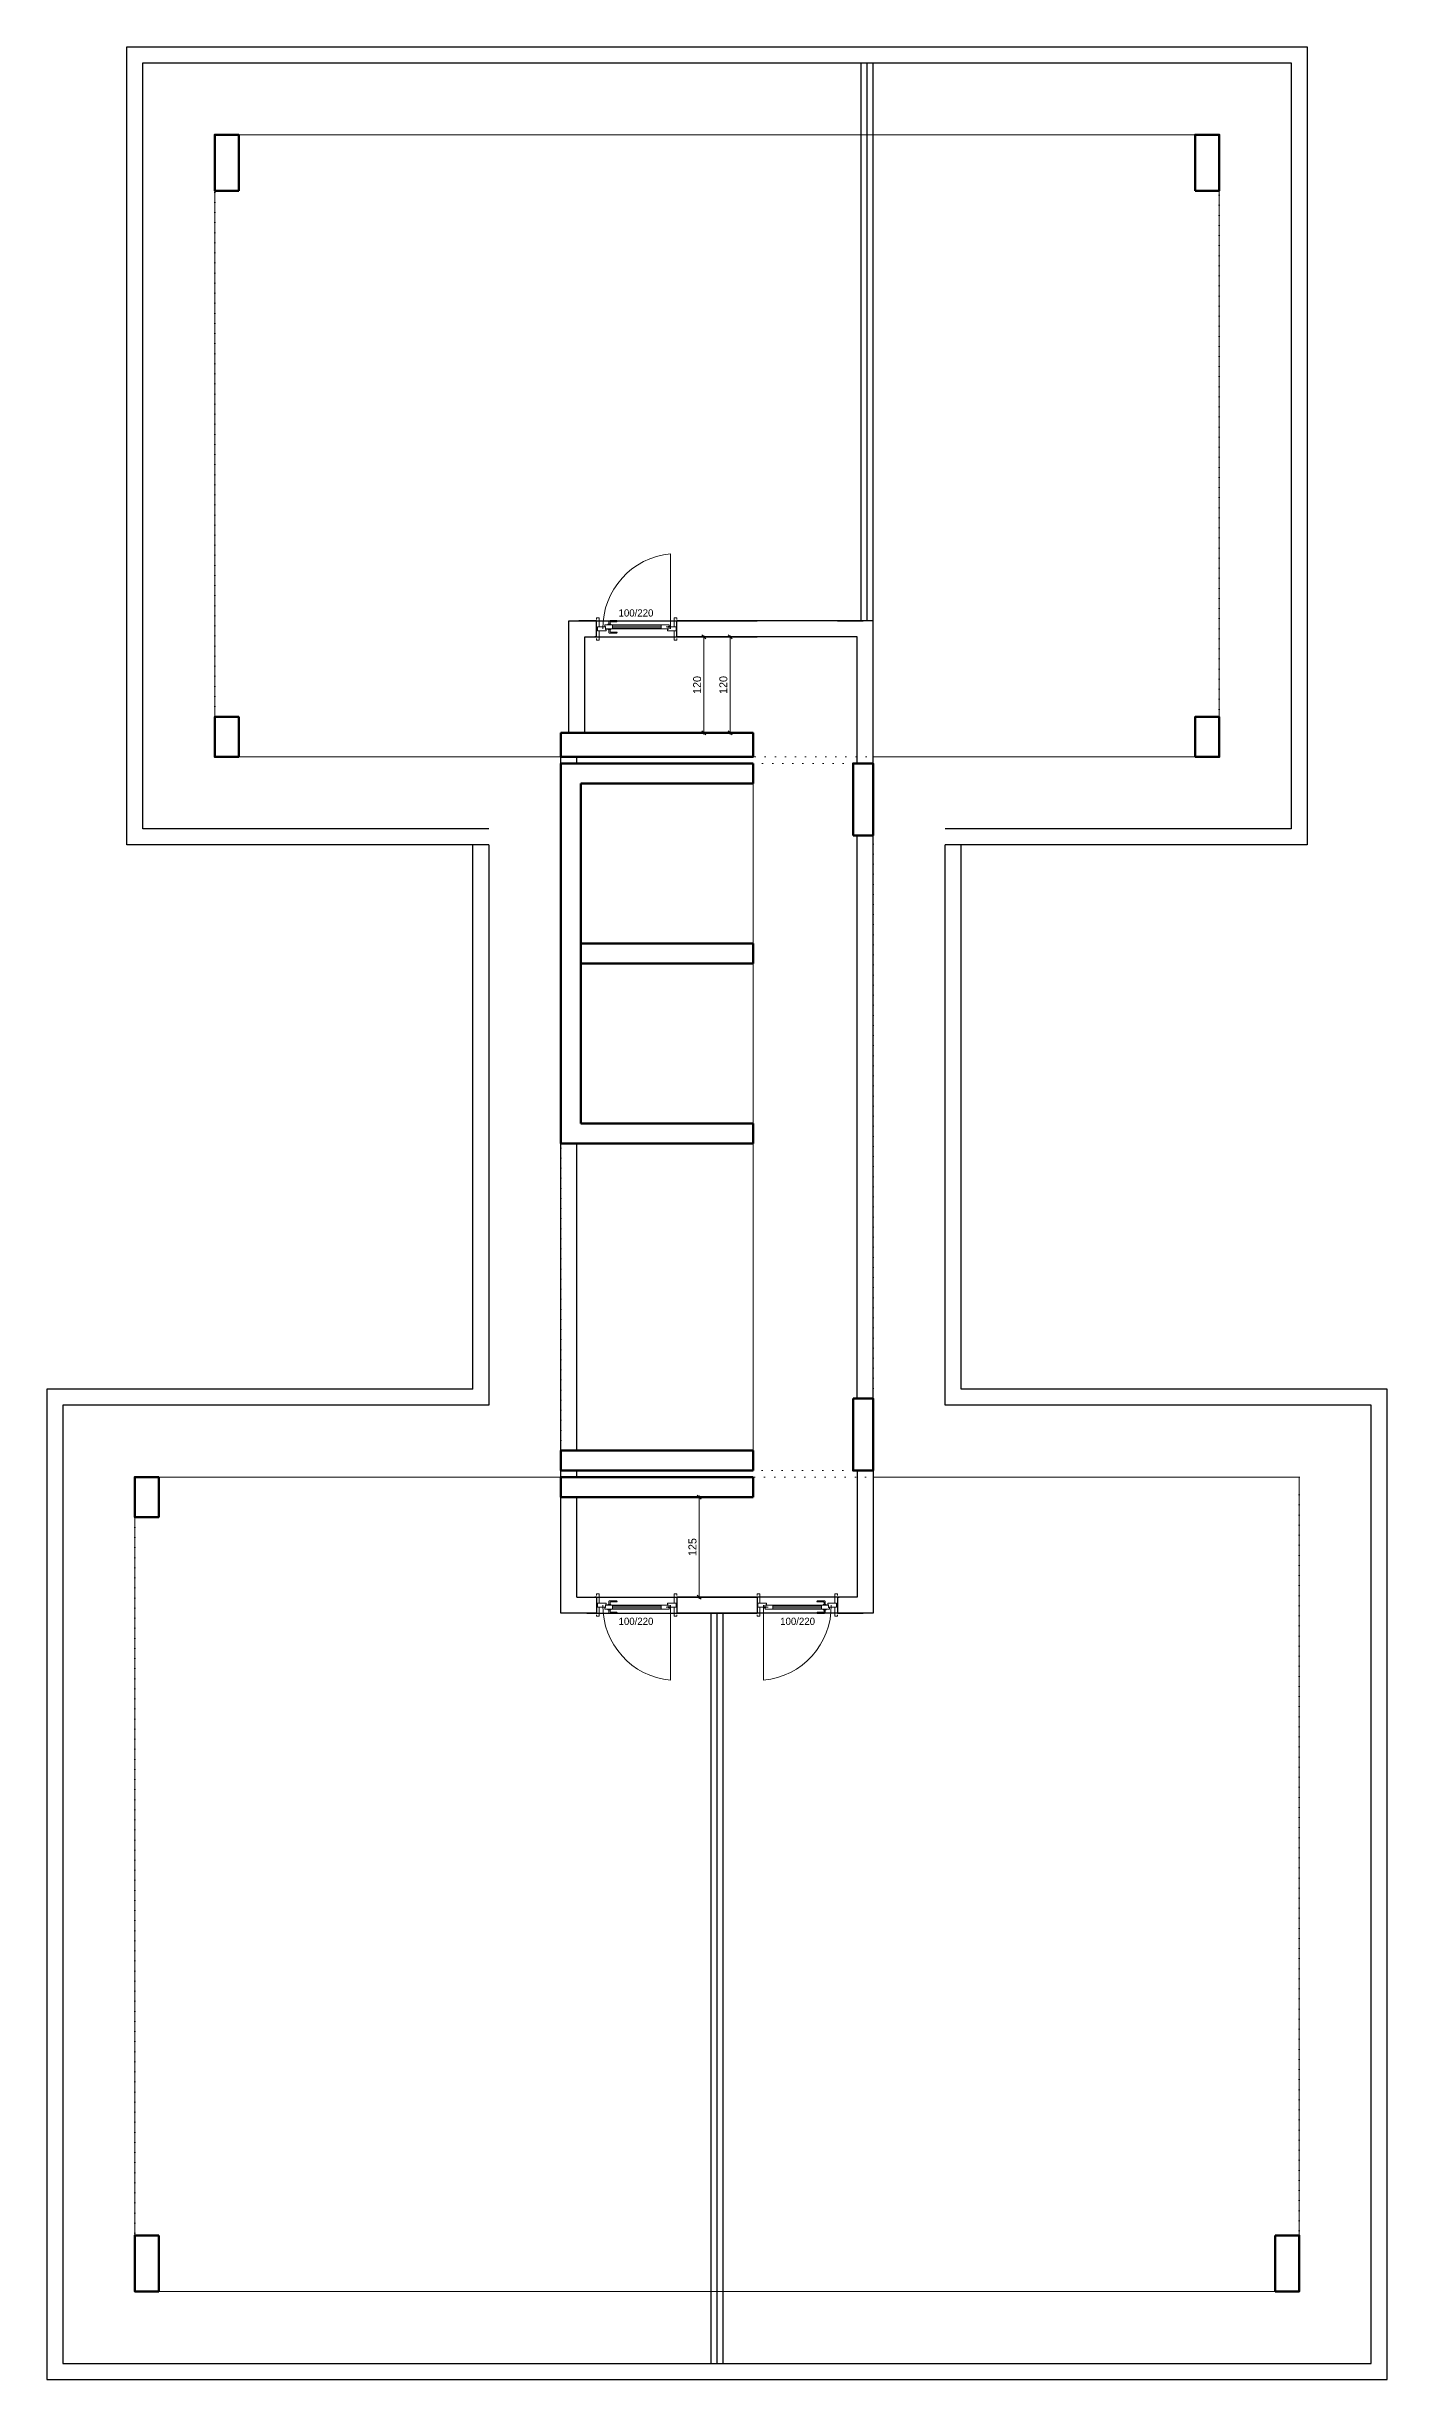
# Model space of a CAD drawing. Header units: centimetres. Extents: x 562865 to 1310255, y -148070 to 32737.
# Drawn here: x 596586 to 598261, y -17978 to -15062 of the extents above; entities that cross this region are included whole.
import ezdxf
from ezdxf.enums import TextEntityAlignment as Align

# ---------------------------------------------------------------- set-up
doc = ezdxf.new("R2010")
doc.units = ezdxf.units.CM
doc.header["$LTSCALE"] = 2.5
doc.linetypes.add('DOT', pattern=[0.25, 0, -0.25])
doc.layers.get('0').update_dxf_attribs({"color": 86})
for name, color, linetype, lineweight in [('ADAKENARI', 18, 'Continuous', 5), ('DUVAR', 4, 'Continuous', 30), ('duvar-kesim', 7, 'Continuous', 0), ('iç ölçü', 106, 'Continuous', 18), ('kapi', 9, 'Continuous', 0), ('kolon', 1, 'Continuous', 53)]:
    doc.layers.add(name, color=color, linetype=linetype, lineweight=lineweight)
doc.layers.add('kapi-yazi', color=7, linetype='Continuous')
doc.styles.add('PINAR', font='comic.ttf')
doc.dimstyles.new('TEMİZ ÖLÇÜ', dxfattribs={"dimtxt": 10, "dimasz": 5, "dimexe": 1.8, "dimexo": 0.625, "dimgap": 3, "dimtad": 1, "dimdec": 0, "dimrnd": 0.5, "dimzin": 1, "dimdsep": 46, "dimtxsty": 'PINAR', "dimblk": 'OBLIQUE', "dimcen": 0.9, "dimdle": 2, "dimclrd": 256, "dimclre": 256, "dimclrt": 7, "dimadec": 0, "dimazin": 0, "dimtfac": 1, "dimtdec": 0, "dimtofl": 0, "dimtmove": 2, "dimatfit": 2, "dimfxl": 10, "dimfxlon": 1, "dimlwd": -1, "dimlwe": -1, "dimarcsym": 0})

# ---------------------------------------------------------------- blocks, each defined once
blk = doc.blocks.new('_Oblique')
at = {"color": 0, "linetype": 'ByBlock', "lineweight": -2}
blk.add_line((-0.5, -0.5), (0.5, 0.5), dxfattribs=at)
blk = doc.blocks.new('*D763')
at = {"layer": 'Defpoints', "color": 0}
for p in [(597447.8, -15800), (597440, -15920), (597447.8, -15920)]:
    blk.add_point(p, dxfattribs=at)
at = {"layer": 'iç ölçü'}
for p, q in [((597447.2, -15800), (597438.2, -15800)), ((597440, -15798), (597440, -15922)), ((597447.2, -15920), (597438.2, -15920))]:
    blk.add_line(p, q, dxfattribs=at)
at = {"layer": 'iç ölçü', "linetype": 'ByBlock', "xscale": 5, "yscale": 5, "zscale": 5}
for p, rotation in [((597440, -15800), 90), ((597440, -15920), 270)]:
    blk.add_blockref('_Oblique', p, dxfattribs=dict(at, rotation=rotation))
at = {"layer": 'iç ölçü', "color": 7, "insert": (597431.6, -15860), "char_height": 10, "attachment_point": 5, "rotation": 90, "style": 'PINAR'}
blk.add_mtext('120', dxfattribs=at)
blk = doc.blocks.new('fm-door1')
at = {"linetype": 'Continuous'}
for p, q in [((0, 25), (0, -25)), ((100, 25), (0, 25)), ((80, 32), (80, 0)), ((84, 28), (128, 28)), ((90, 50), (910, 50)), ((90, 50), (90, 30)), ((100, 30), (90, 30)), ((100, 30), (100, -5)), ((100, 30), (100, -5)), ((100, 0), (900, 0)), ((190, 50), (190, 0)), ((810, 50), (810, 0)), ((910, 30), (900, 30)), ((900, 30), (900, -5)), ((900, 25), (1000, 25)), ((910, 50), (910, 30)), ((1000, 25), (1000, -25)), ((110, -25), (0, -25)), ((100, -5), (110, -5)), ((110, -5), (100, -5)), ((110, -5), (110, -25)), ((110, -25), (110, -5)), ((890, -25), (890, -5)), ((890, -5), (900, -5)), ((890, -25), (1000, -25))]:
    blk.add_line(p, q, dxfattribs=at)
at = {"color": 8, "linetype": 'Continuous'}
for p, q in [((190, 35), (810, 35)), ((190, 15), (810, 15))]:
    blk.add_line(p, q, dxfattribs=at)
at = {"linetype": 'Continuous'}
for points in [[(858, 58), (858, 89, 0.414214), (842, 104), (759, 104, 1), (759, 89), (835, 89, -0.414214), (842, 81), (842, 58)], [(858, -8), (858, -39, -0.414214), (842, -54), (759, -54, -1), (759, -39), (835, -39, 0.414214), (842, -31), (842, -8)]]:
    blk.add_lwpolyline(points, format="xyb", dxfattribs=at)
for points in [[(869, 50), (869, 58), (831, 58), (831, 50)], [(869, 0), (869, -8), (831, -8), (831, 0)]]:
    blk.add_lwpolyline(points, dxfattribs=at)
blk.add_circle((84, 32), 4.26, dxfattribs=at)
blk = doc.blocks.new('*D764')
at = {"layer": 'Defpoints', "color": 0}
for p in [(597399.4, -15800), (597399.4, -15920), (597407.2, -15920)]:
    blk.add_point(p, dxfattribs=at)
at = {"layer": 'iç ölçü'}
for p, q in [((597400.1, -15800), (597409, -15800)), ((597407.2, -15798), (597407.2, -15922)), ((597400.1, -15920), (597409, -15920))]:
    blk.add_line(p, q, dxfattribs=at)
at = {"layer": 'iç ölçü', "linetype": 'ByBlock', "xscale": 5, "yscale": 5, "zscale": 5}
for p, rotation in [((597407.2, -15800), 90), ((597407.2, -15920), 270)]:
    blk.add_blockref('_Oblique', p, dxfattribs=dict(at, rotation=rotation))
at = {"layer": 'iç ölçü', "color": 7, "insert": (597398.8, -15860), "char_height": 10, "attachment_point": 5, "rotation": 90, "style": 'PINAR'}
blk.add_mtext('120', dxfattribs=at)
blk = doc.blocks.new('*D765')
at = {"layer": 'Defpoints', "color": 0}
for p in [(597409.2, -16875), (597401.5, -17000), (597409.2, -17000)]:
    blk.add_point(p, dxfattribs=at)
at = {"layer": 'iç ölçü'}
for p, q in [((597408.6, -16875), (597399.7, -16875)), ((597401.5, -16873), (597401.5, -17002)), ((597408.6, -17000), (597399.7, -17000))]:
    blk.add_line(p, q, dxfattribs=at)
at = {"layer": 'iç ölçü', "linetype": 'ByBlock', "xscale": 5, "yscale": 5, "zscale": 5}
for p, rotation in [((597401.5, -16875), 90), ((597401.5, -17000), 270)]:
    blk.add_blockref('_Oblique', p, dxfattribs=dict(at, rotation=rotation))
at = {"layer": 'iç ölçü', "color": 7, "insert": (597393, -16937.5), "char_height": 10, "attachment_point": 5, "rotation": 90, "style": 'PINAR'}
blk.add_mtext('125', dxfattribs=at)

msp = doc.modelspace()

# ---------------------------------------------------------------- linework, layer by layer
at = {"layer": 'ADAKENARI', "color": 2, "linetype": 'DOT', "ltscale": 20}
for points in [[(598050.9, -15172.3), (598050.9, -15950), (596796.3, -15950), (596796.3, -15172.3)], [(597618.6, -15958), (597618.6, -16842), (597228.6, -16842), (597228.6, -15958)], [(598150.9, -17867.7), (598150.9, -16850), (596696.3, -16850), (596696.3, -17867.7)]]:
    msp.add_lwpolyline(points, close=True, dxfattribs=at)
at = {"layer": 'DUVAR'}
for p, q in [((597603.6, -15780), (597603.6, -15082.3)), ((597603.6, -15780), (597603.6, -15082.3)), ((597603.6, -15780), (597603.6, -15082.3)), ((597603.6, -15780), (597603.6, -15082.3)), ((597611.1, -15780), (597611.1, -15082.3)), ((597611.1, -15780), (597611.1, -15082.3)), ((597611.1, -15780), (597611.1, -15082.3)), ((597611.1, -15780), (597611.1, -15082.3)), ((597618.6, -15780), (597618.6, -15082.3)), ((597618.6, -15780), (597618.6, -15082.3)), ((597618.6, -15780), (597618.6, -15082.3)), ((597618.6, -15780), (597618.6, -15082.3)), ((597238.6, -15920), (597238.6, -15780)), ((597238.6, -15780), (597473.8, -15780)), ((597273, -15780), (597251.1, -15780)), ((597258.6, -15920), (597258.6, -15800)), ((597258.6, -15800), (597473.8, -15800)), ((597261.1, -15780), (597473.8, -15780)), ((597271.1, -15800), (597473.8, -15800)), ((597273, -15800), (597271.1, -15800)), ((597273, -15800), (597273, -15780)), ((597618.6, -15780), (597373.5, -15780)), ((597373.5, -15800), (597373.5, -15780)), ((597598.6, -15800), (597373.5, -15800)), ((597574.3, -15780), (597606.1, -15780)), ((597598.6, -15958), (597598.6, -15800)), ((597618.6, -15958), (597618.6, -15780)), ((597228.6, -15958), (597228.6, -15950)), ((597248.6, -15958), (597248.6, -15950)), ((597118.6, -16740), (597118.6, -16060)), ((597598.6, -16752), (597598.6, -16048)), ((597618.6, -16752), (597618.6, -16048)), ((597228.6, -16817), (597228.6, -16433)), ((597248.6, -16817), (597248.6, -16433)), ((597228.6, -16850), (597228.6, -16842)), ((597248.6, -16850), (597248.6, -16842)), ((597598.6, -16842), (597598.6, -17000)), ((597618.6, -16842), (597618.6, -17020)), ((597228.6, -17020), (597228.6, -16875)), ((597248.6, -17000), (597248.6, -16875)), ((597273, -17020), (597228.6, -17020)), ((597248.6, -17000), (597473.8, -17000)), ((597261.1, -17020), (597473.8, -17020)), ((597271.1, -17000), (597473.8, -17000)), ((597273, -17000), (597271.1, -17000)), ((597273, -17000), (597273, -17020)), ((597598.6, -17000), (597373.5, -17000)), ((597373.5, -17000), (597373.5, -17020)), ((597618.6, -17020), (597373.5, -17020)), ((597416.1, -17020), (597416.1, -17957.7)), ((597416.1, -17020), (597416.1, -17957.7)), ((597416.1, -17020), (597416.1, -17957.7)), ((597416.1, -17020), (597416.1, -17957.7)), ((597423.6, -17020), (597423.6, -17957.7)), ((597423.6, -17020), (597423.6, -17957.7)), ((597423.6, -17020), (597423.6, -17957.7)), ((597423.6, -17020), (597423.6, -17957.7)), ((597431.1, -17020), (597431.1, -17957.7)), ((597431.1, -17020), (597431.1, -17957.7)), ((597431.1, -17020), (597431.1, -17957.7)), ((597431.1, -17020), (597431.1, -17957.7)), ((597473.8, -17000), (597473.8, -17020)), ((597574.3, -17000), (597576.1, -17000)), ((597574.3, -17000), (597574.3, -17020)), ((597574.3, -17020), (597606.1, -17020))]:
    msp.add_line(p, q, dxfattribs=at)
for points in [[(597138.6, -16060), (596686.3, -16060), (596686.3, -15062.3), (598160.9, -15062.3), (598160.9, -16060), (597708.6, -16060)], [(597138.6, -16040), (596706.3, -16040), (596706.3, -15082.3), (598140.9, -15082.3), (598140.9, -16040), (597708.6, -16040)], [(597118.6, -16740), (596586.3, -16740), (596586.3, -17977.7), (598260.9, -17977.7), (598260.9, -16740), (597728.6, -16740), (597728.6, -16060)], [(597138.6, -16060), (597138.6, -16760), (596606.3, -16760), (596606.3, -17957.7), (598240.9, -17957.7), (598240.9, -16760), (597708.6, -16760), (597708.6, -16060)]]:
    msp.add_lwpolyline(points, dxfattribs=at)
at = {"layer": 'duvar-kesim'}
for p, q in [((597373.5, -15780), (597273, -15780)), ((597373.5, -15800), (597273, -15800)), ((597373.5, -17000), (597273, -17000)), ((597373.5, -17020), (597273, -17020)), ((597473.8, -17000), (597574.3, -17000)), ((597473.8, -17020), (597574.3, -17020))]:
    msp.add_line(p, q, dxfattribs=at)
at = {"layer": 'iç ölçü'}
for p, q in [((597468.6, -16183), (597468.6, -15983)), ((597468.6, -16408), (597468.6, -16208)), ((597468.6, -16433), (597468.6, -16829.5))]:
    msp.add_line(p, q, dxfattribs=at)
msp.add_lwpolyline([(598150.9, -17867.7), (598150.9, -16850), (597618.6, -16850), (597618.6, -15950), (598050.9, -15950), (598050.9, -15172.3), (596796.3, -15172.3), (596796.3, -15950), (597228.6, -15950), (597228.6, -16850), (596696.3, -16850), (596696.3, -17867.7)], close=True, dxfattribs=at)
at = {"layer": 'kapi'}
for points in [[(597365.5, -15790), (597365.5, -15696, 0.389297), (597281, -15790, 0.414214)], [(597365.5, -17010), (597365.5, -17104, -0.389297), (597281, -17010, -0.414214)], [(597481.8, -17010), (597481.8, -17104, 0.389297), (597566.3, -17010, 0.414214)]]:
    msp.add_lwpolyline(points, format="xyb", dxfattribs=at)
for points in [[(597273, -15778), (597273, -15776), (597276.5, -15776), (597276.5, -15787.5)], [(597273, -15802), (597273, -15804), (597276.5, -15804), (597276.5, -15792.5)], [(597373.5, -15778), (597373.5, -15776), (597370, -15776), (597370, -15787.5)], [(597373.5, -15802), (597373.5, -15804), (597370, -15804), (597370, -15792.5)], [(597273, -16998), (597273, -16996), (597276.5, -16996), (597276.5, -17007.5)], [(597373.5, -16998), (597373.5, -16996), (597370, -16996), (597370, -17007.5)], [(597473.8, -16998), (597473.8, -16996), (597477.3, -16996), (597477.3, -17007.5)], [(597574.3, -16998), (597574.3, -16996), (597570.8, -16996), (597570.8, -17007.5)], [(597273, -17022), (597273, -17024), (597276.5, -17024), (597276.5, -17012.5)], [(597373.5, -17022), (597373.5, -17024), (597370, -17024), (597370, -17012.5)], [(597473.8, -17022), (597473.8, -17024), (597477.3, -17024), (597477.3, -17012.5)], [(597574.3, -17022), (597574.3, -17024), (597570.8, -17024), (597570.8, -17012.5)]]:
    msp.add_lwpolyline(points, dxfattribs=at)
at = {"layer": 'kolon'}
for p, q in [((597228.6, -16433), (597228.6, -15958)), ((597228.6, -15958), (597468.6, -15958)), ((597468.6, -15958), (597468.6, -15983)), ((597468.6, -15983), (597253.6, -15983)), ((597253.6, -15983), (597253.6, -16408)), ((597253.6, -16183), (597468.6, -16183)), ((597468.6, -16208), (597253.6, -16208)), ((597468.6, -16183), (597468.6, -16208)), ((597253.6, -16408), (597468.6, -16408)), ((597468.6, -16408), (597468.6, -16433)), ((597468.6, -16433), (597228.6, -16433)), ((597228.6, -16817), (597468.6, -16817)), ((597228.6, -16842), (597228.6, -16817)), ((597468.6, -16817), (597468.6, -16842)), ((597468.6, -16842), (597228.6, -16842)), ((597228.6, -16850), (597468.6, -16850)), ((597228.6, -16875), (597228.6, -16850)), ((597468.6, -16850), (597468.6, -16875)), ((597468.6, -16875), (597228.6, -16875))]:
    msp.add_line(p, q, dxfattribs=at)
for points in [[(596826.3, -15242.3), (596796.3, -15242.3), (596796.3, -15172.3), (596826.3, -15172.3)], [(598020.9, -15242.3), (598050.9, -15242.3), (598050.9, -15172.3), (598020.9, -15172.3)], [(596826.3, -15950), (596796.3, -15950), (596796.3, -15900), (596826.3, -15900)], [(598020.9, -15950), (598050.9, -15950), (598050.9, -15900), (598020.9, -15900)], [(597228.6, -15950), (597228.6, -15920), (597468.6, -15920), (597468.6, -15950)], [(597593.6, -16048), (597618.6, -16048), (597618.6, -15958), (597593.6, -15958)], [(597593.6, -16752), (597618.6, -16752), (597618.6, -16842), (597593.6, -16842)], [(596726.3, -16850), (596696.3, -16850), (596696.3, -16900), (596726.3, -16900)], [(596726.3, -17797.7), (596696.3, -17797.7), (596696.3, -17867.7), (596726.3, -17867.7)], [(598120.9, -17797.7), (598150.9, -17797.7), (598150.9, -17867.7), (598120.9, -17867.7)]]:
    msp.add_lwpolyline(points, close=True, dxfattribs=at)

# ---------------------------------------------------------------- block references
at = {"layer": 'kapi', "xscale": -0.09799999999813735, "yscale": 0.1, "zscale": 0.098}
msp.add_blockref('fm-door1', (597372.5, -15790), dxfattribs=at)
at = {"layer": 'kapi', "yscale": 0.09999999999854481, "zscale": 0.098, "rotation": 180}
for p, xscale in [((597372.5, -17010), 0.09799999999813735), ((597474.8, -17010), -0.09799999999995634)]:
    msp.add_blockref('fm-door1', p, dxfattribs=dict(at, xscale=xscale))

# ---------------------------------------------------------------- texts
at = {"layer": 'kapi-yazi', "style": 'PINAR'}
for p in [(597322.4, -15770), (597322.4, -17030.3), (597524.3, -17030.3)]:
    msp.add_text('100/220', height=9, dxfattribs=at).set_placement(p, align=Align.MIDDLE_CENTER)

# ---------------------------------------------------------------- dimensions: what is measured, and where the dimension line sits
at = {"layer": 'iç ölçü'}
for base, p1, p2, picture, middle in [((597407.2, -15920), (597399.4, -15800), (597399.4, -15920), '*D764', (597398.8, -15860)), ((597440, -15920), (597447.8, -15800), (597447.8, -15920), '*D763', (597431.6, -15860)), ((597401.5, -17000), (597409.2, -16875), (597409.2, -17000), '*D765', (597393, -16937.5))]:
    dim = msp.add_linear_dim(base=base, p1=p1, p2=p2, angle=90, dimstyle='TEMİZ ÖLÇÜ', override={"dimarcsym": 1}, dxfattribs=at)
    dim.commit()
    dim.dimension.update_dxf_attribs({"geometry": picture, "text_midpoint": middle})

doc.saveas('drawing.dxf')
